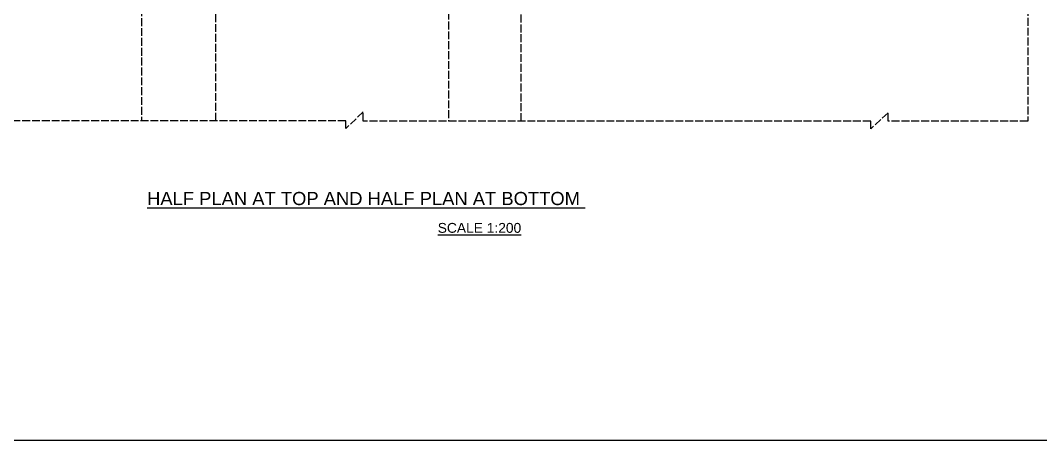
# Model space of a CAD drawing. Header units: millimetres. Extents: x -53232526 to -53209609, y 22137751 to 22152712.
# Drawn here: x -53228600 to -53220845, y 22137751 to 22140949 of the extents above; entities that cross this region are included whole.
import ezdxf

# ---------------------------------------------------------------- set-up
doc = ezdxf.new("R2010")
doc.units = ezdxf.units.MM
doc.header["$MEASUREMENT"] = 0
doc.linetypes.add('ACAD_ISO02W100', pattern=[15, 12, -3])
doc.layers.add('DRAWING', color=2, linetype='Continuous')
doc.layers.add('TEXT', color=7, linetype='Continuous')
doc.styles.get("Standard").update_dxf_attribs({"font": 'arial.ttf', "height": 40})

msp = doc.modelspace()

# ---------------------------------------------------------------- linework, layer by layer
at = {"layer": 'DRAWING', "color": 0, "linetype": 'ACAD_ISO02W100', "ltscale": 5}
for points in [[(-53227113.5, 22140185.5), (-53227113.5, 22142738), (-53227175.5, 22143085), (-53227175.5, 22143795), (-53227100, 22144135.5), (-53227100, 22146687.5)], [(-53225271, 22143795), (-53225271, 22143068.5), (-53225345.5, 22142739.5), (-53225345.5, 22140182.5)], [(-53220928.5, 22143525), (-53220928.5, 22141782.5), (-53220998.5, 22141782.5), (-53220877, 22141643), (-53220942.5, 22141643), (-53220942.5, 22140181.5), (-53222004.5, 22140181.5), (-53222004.5, 22140245.5), (-53222136, 22140122.5), (-53222136, 22140182.5), (-53225994.5, 22140182.5), (-53225994.5, 22140252.5), (-53226127, 22140126), (-53226127, 22140185.5), (-53230071, 22140185.5), (-53230071, 22140247), (-53230203, 22140119), (-53230203, 22140182), (-53231888, 22140182), (-53231888, 22141684.5), (-53231815.5, 22141684.5), (-53231936.5, 22141819), (-53231878, 22141819), (-53231878, 22143391)], [(-53227926.5, 22143067.5), (-53227680.5, 22141040), (-53227680.5, 22140185.5)], [(-53224793, 22140182.5), (-53224793, 22141040), (-53224514.5, 22143067.5)]]:
    msp.add_lwpolyline(points, dxfattribs=at)
at = {"layer": 'TEXT', "color": 0}
msp.add_lwpolyline([(-53209609.2, 22137751.1), (-53232526, 22137751.1), (-53232526, 22152711.5), (-53209609.2, 22152711.5)], close=True, dxfattribs=at)

# ---------------------------------------------------------------- texts
for s, height, p in [('%%UHALF PLAN AT TOP AND HALF PLAN AT BOTTOM ', 100, (-53227637.5, 22139543.2)), ('%%USCALE 1:200', 75, (-53225427.8, 22139332.3))]:
    msp.add_text(s, height=height, dxfattribs=at).set_placement(p)

doc.saveas('drawing.dxf')
